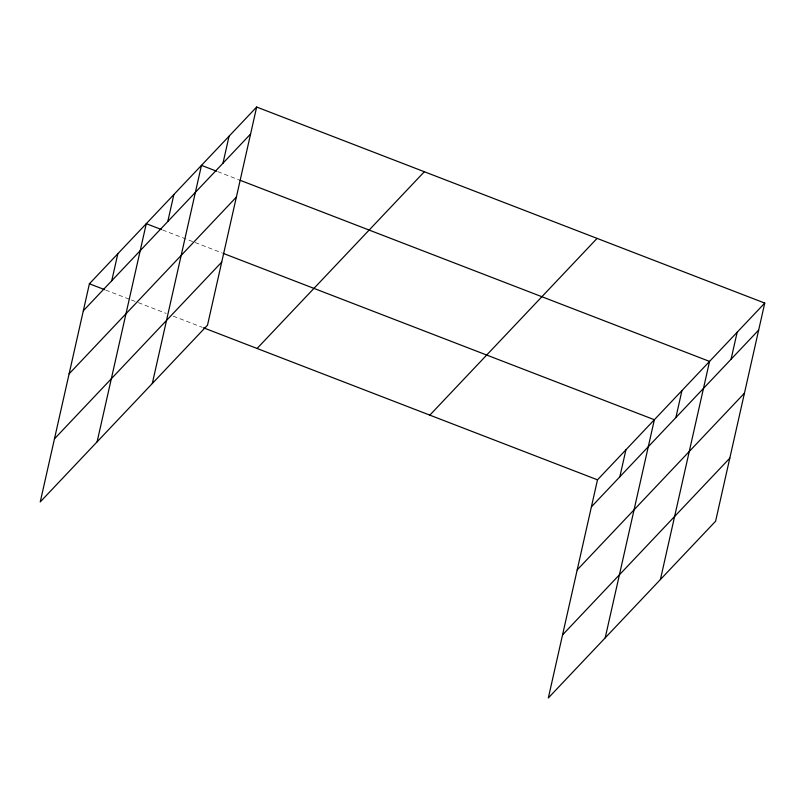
<?xml version="1.0" encoding="UTF-8"?>
<svg xmlns="http://www.w3.org/2000/svg" width="805" height="805" viewBox="0 0 805 805"><rect width="100%" height="100%" fill="white"/><g stroke="black" fill="none" stroke-linecap="round" stroke-linejoin="round"><path stroke-width="0.6" stroke-dasharray="4.03 3.02" d="M217.773 171.656L238.733 179.736M162.58 229.978L194.015 242.104M195.182 242.557L221.959 252.891M105.707 290.072L130.158 299.51M131.326 299.953L137.152 302.197M138.309 302.65L166.253 313.437M173.246 316.134L202.347 327.363"/><path stroke-width="1.21" d="M256.664 107.035L89.405 283.783L40.25 501.918L207.509 325.17L256.664 107.035L764.75 303.083L715.595 521.217L548.336 697.965L597.491 479.83L764.75 303.083M111.754 280.734L117.842 253.736M97.113 441.824L146.279 223.689L161.413 229.526M167.792 221.526L173.87 194.528M152.306 383.492L201.471 165.367L216.605 171.203M222.985 163.194L229.063 136.196M619.84 476.781L625.928 449.784M605.199 637.872L654.364 419.737L223.126 253.344M675.878 417.574L681.956 390.576M660.402 579.54L709.557 361.415L239.89 180.189M731.071 359.251L737.149 332.254M83.328 310.78L250.576 134.032M69.109 373.852L236.368 197.104M54.468 438.836L221.717 262.098M257.077 348.474L424.336 171.737M429.83 415.139L597.079 238.391M591.413 506.828L758.662 330.08M577.195 569.9L744.454 393.162M562.554 634.893L729.803 458.146M89.405 283.783L104.549 289.619M203.514 327.806L597.491 479.83"/></g></svg>
